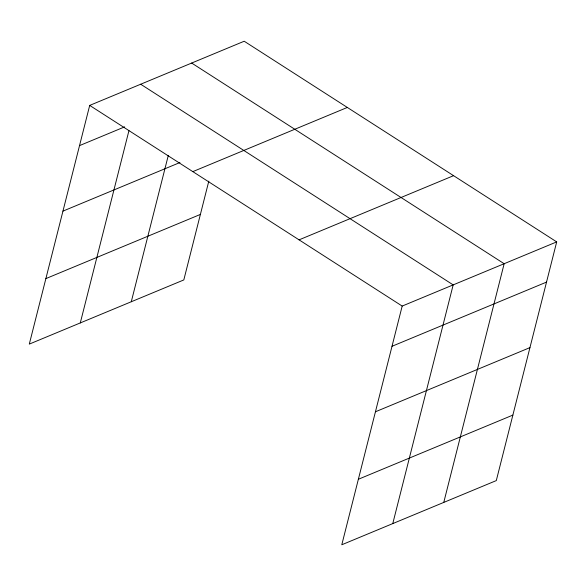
<?xml version="1.0" encoding="UTF-8"?>
<svg xmlns="http://www.w3.org/2000/svg" width="586" height="586" viewBox="0 0 586 586"><rect width="100%" height="100%" fill="white"/><g stroke="black" fill="none" stroke-linecap="round" stroke-linejoin="round"><path stroke-width="0.88" d="M556.7 241.893L402.186 306.068L341.792 544.768L496.298 480.593L556.7 241.893L244.208 41.232L89.702 105.407L29.3 344.107L183.814 279.932L208.814 181.125M80.289 322.93L128.949 130.634M131.279 301.746L168.285 155.48M392.774 523.591L453.176 284.891L140.691 84.23M443.763 502.414L504.165 263.715L191.681 63.054M79.528 145.614L124.664 126.869M62.951 211.121L179.939 162.527M192.823 171.625L347.33 107.45M45.876 278.606L200.383 214.425M299.065 239.85L453.579 175.675M392.012 346.282L546.526 282.1M375.443 411.782L529.949 347.608M358.361 479.267L512.875 415.093M89.702 105.407L402.186 306.068"/></g></svg>
